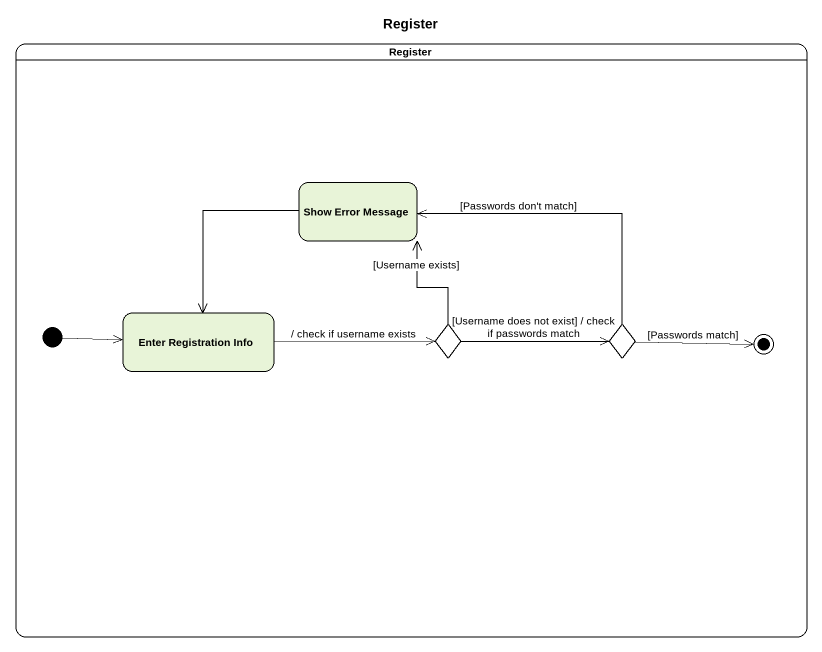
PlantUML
@startuml
title Register
hide empty description
state Register {
  state "Show Error Message" as Show_Error_Message
  state "Enter Registration Info" as Enter_Registration_Info
  state choice1 <<choice>>
  state choice2 <<choice>>
  [*] -right-> Enter_Registration_Info
  choice2 -right-> [*] : [Passwords match]
}
Show_Error_Message --> Enter_Registration_Info
Enter_Registration_Info -right-> choice1 : / check if username exists
choice1 -up-> Show_Error_Message : [Username exists]
choice1 -right-> choice2 : [Username does not exist] / check if passwords match
choice2 -left-> Show_Error_Message : [Passwords don't match]
@enduml
